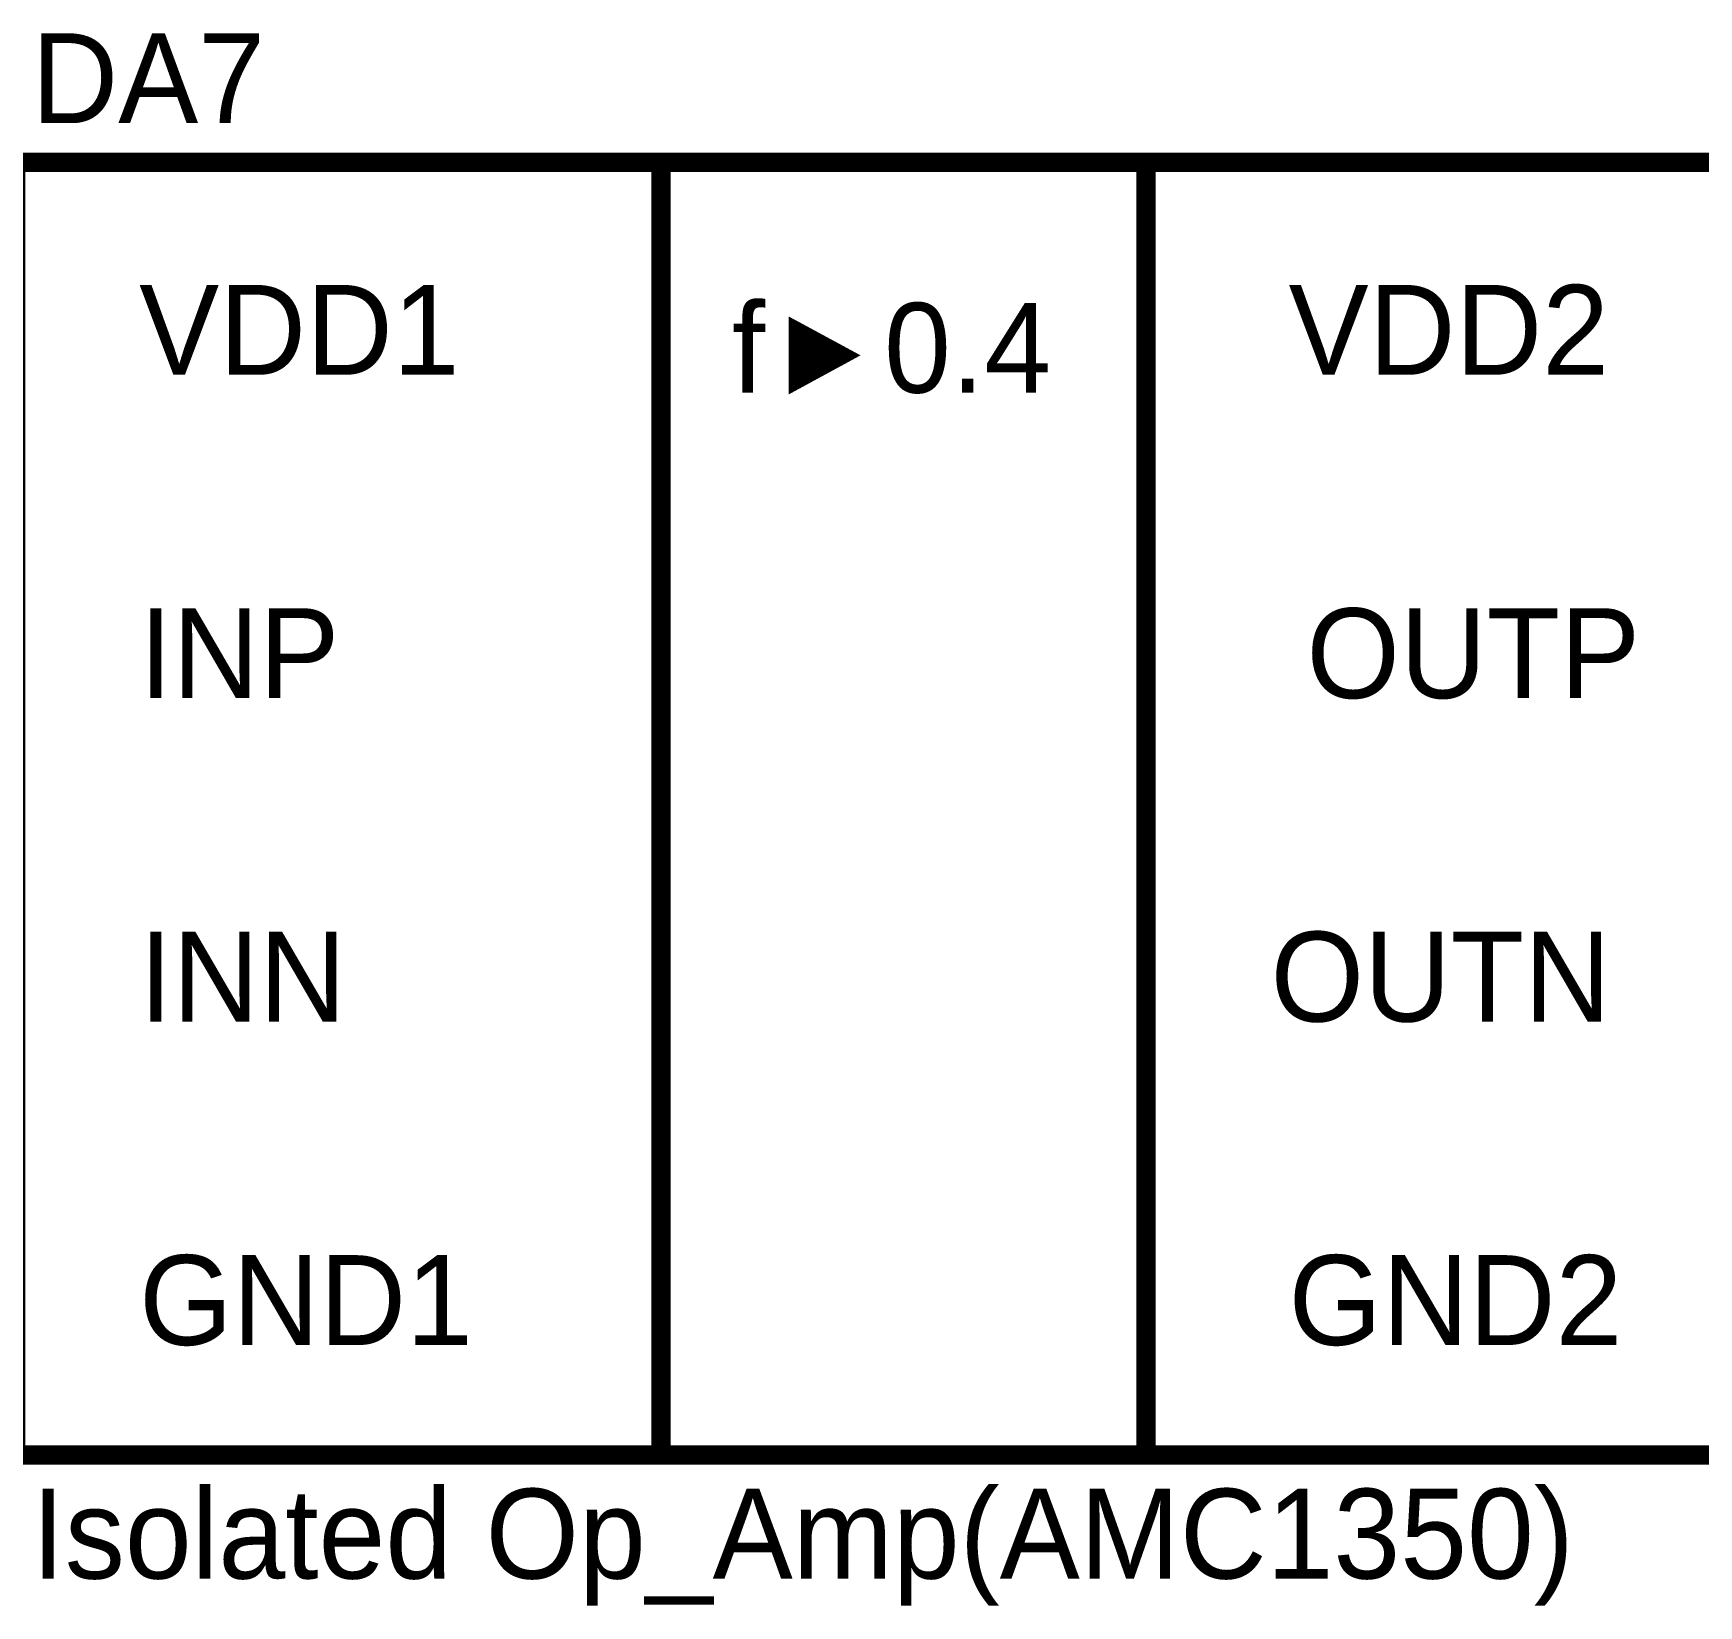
# Model space of a CAD drawing. Extents: x 0 to 594, y 0 to 420.
# Drawn here: x 180.34 to 206.1, y 50.17 to 74.49 of the extents above; entities that cross this region are included whole.
import ezdxf

# ---------------------------------------------------------------- set-up
doc = ezdxf.new("R2010")
doc.units = 0
doc.layers.add('SHEET', color=255, linetype='CONTINUOUS')

msp = doc.modelspace()

# ---------------------------------------------------------------- linework, layer by layer
at = {"layer": 'SHEET', "const_width": 0.3}
for points in [[(180.068, 72.496), (207.556, 72.496), (207.556, 52.5), (180.068, 52.5), (180.068, 72.496)], [(190.053, 72.496), (197.554, 72.496), (197.554, 52.5), (190.053, 52.5), (190.053, 72.496)]]:
    msp.add_lwpolyline(points, close=True, dxfattribs=at)

# ---------------------------------------------------------------- texts
at = {"layer": 'SHEET'}
for s, height, p in [('DA7', 1.3898, (180.312, 73.104)), ('VDD1', 1.3898, (181.978, 69.212)), ('VDD2', 1.3898, (199.76, 69.212)), ('f►0.4', 1.3898, (191.147, 68.934)), ('INP', 1.3898, (181.978, 64.209)), ('OUTP', 1.3898, (200.037, 64.209)), ('INN', 1.3898, (181.978, 59.206)), ('OUTN', 1.3898, (199.482, 59.206)), ('GND1', 1.3898, (181.978, 54.203)), ('GND2', 1.3898, (199.76, 54.203)), ('Isolated Op_Amp(AMC1350)', 1.38981, (180.312, 50.589))]:
    msp.add_text(s, height=height, dxfattribs=at).set_placement(p)

doc.saveas('drawing.dxf')
